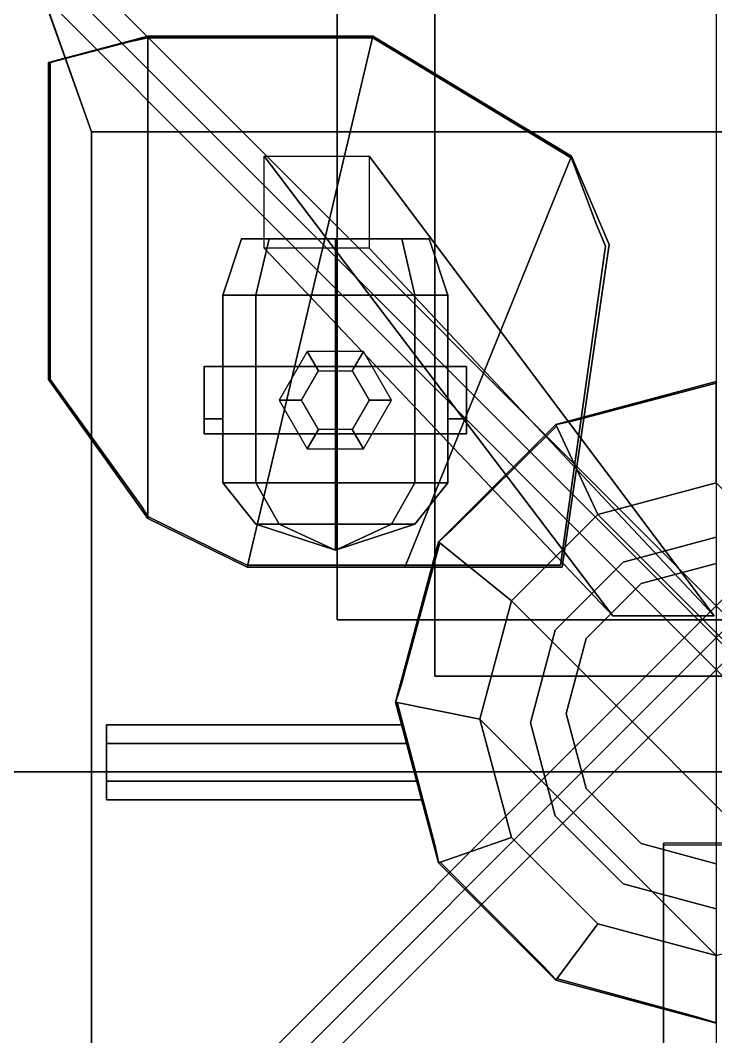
# Model space of a CAD drawing. Extents: x -9.3 to 9.3, y -48 to 46.6.
# Drawn here: x -3.71 to 0, y -1.41 to 4 of the extents above; entities that cross this region are included whole.
import ezdxf

# ---------------------------------------------------------------- set-up
doc = ezdxf.new("R2010")
doc.units = 0
doc.layers.get('0').update_dxf_attribs({"linetype": 'CONTINUOUS'})
doc.layers.add('RAILINGS', color=6, linetype='CONTINUOUS')
doc.layers.add('SUPERSTRUCTURE', color=3, linetype='CONTINUOUS')

msp = doc.modelspace()

# ---------------------------------------------------------------- linework, layer by layer
for points in [[(8.06, 4.47, 3.52), (-8.06, 4.47, 3.52), (-8.06, 0, 3.52), (8.06, 0, 3.52)], [(0, 0, -4.44), (-4.56, 0, -4.44), (-4.59, 4.47, -4.44), (0, 4.47, -4.44)], [(-2.63, 2.54, 22.1), (-2.4543, 2.54, 22.5243), (-2.3836, 2.84, 22.4536), (-2.53, 2.84, 22.1)], [(-2.4543, 2.54, 21.6757), (-2.63, 2.54, 22.1), (-2.53, 2.84, 22.1), (-2.3836, 2.84, 21.7464)], [(-2.53, 2.84, 22.1), (-1.6764, 2.84, 22.4536), (-1.53, 2.84, 22.1), (-2.3836, 2.84, 21.7464)], [(-2.3836, 2.84, 22.4536), (-2.03, 2.84, 22.6), (-1.6764, 2.84, 22.4536), (-2.53, 2.84, 22.1)], [(-2.03, 2.54, 21.5), (-2.4543, 2.54, 21.6757), (-2.3836, 2.84, 21.7464), (-2.03, 2.84, 21.6)], [(-2.4543, 2.54, 22.5243), (-2.03, 2.54, 22.7), (-2.03, 2.84, 22.6), (-2.3836, 2.84, 22.4536)], [(-2.3836, 2.84, 21.7464), (-1.53, 2.84, 22.1), (-1.6764, 2.84, 21.7464), (-2.03, 2.84, 21.6)], [(-1.6057, 2.54, 21.6757), (-2.03, 2.54, 21.5), (-2.03, 2.84, 21.6), (-1.6764, 2.84, 21.7464)], [(-2.03, 2.54, 22.7), (-1.6057, 2.54, 22.5243), (-1.6764, 2.84, 22.4536), (-2.03, 2.84, 22.6)], [(-1.6057, 2.54, 22.5243), (-1.43, 2.54, 22.1), (-1.53, 2.84, 22.1), (-1.6764, 2.84, 22.4536)], [(-1.43, 2.54, 22.1), (-1.6057, 2.54, 21.6757), (-1.6764, 2.84, 21.7464), (-1.53, 2.84, 22.1)], [(-2.63, 2.54, 22.1), (-2.4543, 2.54, 21.6757), (-2.4543, 1.54, 21.6757), (-2.63, 1.54, 22.1)], [(-2.4543, 2.54, 22.5243), (-2.63, 2.54, 22.1), (-2.63, 1.54, 22.1), (-2.4543, 1.54, 22.5243)], [(-2.4543, 2.54, 21.6757), (-2.03, 2.54, 21.5), (-2.03, 1.54, 21.5), (-2.4543, 1.54, 21.6757)], [(-2.03, 2.54, 22.7), (-2.4543, 2.54, 22.5243), (-2.4543, 1.54, 22.5243), (-2.03, 1.54, 22.7)], [(-2.03, 2.54, 21.5), (-1.6057, 2.54, 21.6757), (-1.6057, 1.54, 21.6757), (-2.03, 1.54, 21.5)], [(-1.6057, 2.54, 22.5243), (-2.03, 2.54, 22.7), (-2.03, 1.54, 22.7), (-1.6057, 1.54, 22.5243)], [(-1.6057, 2.54, 21.6757), (-1.43, 2.54, 22.1), (-1.43, 1.54, 22.1), (-1.6057, 1.54, 21.6757)], [(-1.43, 2.54, 22.1), (-1.6057, 2.54, 22.5243), (-1.6057, 1.54, 22.5243), (-1.43, 1.54, 22.1)], [(-2.21, 1.98, 21.16), (-2.12, 2.1359, 21.16), (-2.18, 2.2398, 20.47), (-2.33, 1.98, 20.47)], [(-2.12, 2.1359, 21.16), (-1.94, 2.1359, 21.16), (-1.88, 2.2398, 20.47), (-2.18, 2.2398, 20.47)], [(-1.94, 2.1359, 21.16), (-1.85, 1.98, 21.16), (-1.73, 1.98, 20.47), (-1.88, 2.2398, 20.47)], [(-2.73, 2.16, 21.16), (-2.73, 1.8, 21.16), (-2.73, 1.88, 22.16), (-2.73, 2.16, 22.16)], [(-2.63, 2.16, 22.16), (-2.63, 2.16, 21.26), (-2.73, 2.16, 21.16), (-2.73, 2.16, 22.16)], [(-1.33, 2.16, 21.16), (-1.33, 1.8, 21.16), (-2.73, 1.8, 21.16), (-2.73, 2.16, 21.16)], [(-2.63, 2.16, 21.26), (-1.43, 2.16, 21.26), (-1.33, 2.16, 21.16), (-2.73, 2.16, 21.16)], [(-2.73, 2.16, 22.16), (-2.73, 1.88, 22.16), (-2.63, 1.88, 22.16), (-2.63, 2.16, 22.16)], [(-2.63, 1.88, 22.16), (-2.63, 1.8, 21.26), (-2.63, 2.16, 21.26), (-2.63, 2.16, 22.16)], [(-2.63, 1.8, 21.26), (-1.43, 1.8, 21.26), (-1.43, 2.16, 21.26), (-2.63, 2.16, 21.26)], [(-1.43, 2.16, 21.26), (-1.43, 1.8, 21.26), (-1.43, 1.88, 22.16), (-1.43, 2.16, 22.16)], [(-1.33, 2.16, 22.16), (-1.33, 2.16, 21.16), (-1.43, 2.16, 21.26), (-1.43, 2.16, 22.16)], [(-1.43, 2.16, 22.16), (-1.43, 1.88, 22.16), (-1.33, 1.88, 22.16), (-1.33, 2.16, 22.16)], [(-1.33, 1.88, 22.16), (-1.33, 1.8, 21.16), (-1.33, 2.16, 21.16), (-1.33, 2.16, 22.16)], [(-2.12, 1.8241, 21.16), (-2.21, 1.98, 21.16), (-2.33, 1.98, 20.47), (-2.18, 1.7202, 20.47)], [(-1.85, 1.98, 21.16), (-1.94, 1.8241, 21.16), (-1.88, 1.7202, 20.47), (-1.73, 1.98, 20.47)], [(-2.73, 1.88, 22.16), (-2.73, 1.8, 21.16), (-2.63, 1.8, 21.26), (-2.63, 1.88, 22.16)], [(-1.43, 1.88, 22.16), (-1.43, 1.8, 21.26), (-1.33, 1.8, 21.16), (-1.33, 1.88, 22.16)], [(-2.73, 1.8, 21.16), (-1.33, 1.8, 21.16), (-1.43, 1.8, 21.26), (-2.63, 1.8, 21.26)], [(-1.94, 1.8241, 21.16), (-2.12, 1.8241, 21.16), (-2.18, 1.7202, 20.47), (-1.88, 1.7202, 20.47)], [(-2.33, 1.32, 22.4), (-2.4543, 1.54, 22.5243), (-2.63, 1.54, 22.1), (-2.4543, 1.32, 22.1)], [(-2.4543, 1.32, 22.1), (-2.63, 1.54, 22.1), (-2.4543, 1.54, 21.6757), (-2.33, 1.32, 21.8)], [(-2.33, 1.32, 21.8), (-2.4543, 1.54, 21.6757), (-2.03, 1.54, 21.5), (-2.03, 1.32, 21.6757)], [(-2.03, 1.32, 22.5243), (-2.03, 1.54, 22.7), (-2.4543, 1.54, 22.5243), (-2.33, 1.32, 22.4)], [(-2.03, 1.32, 21.6757), (-2.03, 1.54, 21.5), (-1.6057, 1.54, 21.6757), (-1.73, 1.32, 21.8)], [(-1.73, 1.32, 22.4), (-1.6057, 1.54, 22.5243), (-2.03, 1.54, 22.7), (-2.03, 1.32, 22.5243)], [(-1.6057, 1.32, 22.1), (-1.43, 1.54, 22.1), (-1.6057, 1.54, 22.5243), (-1.73, 1.32, 22.4)], [(-1.73, 1.32, 21.8), (-1.6057, 1.54, 21.6757), (-1.43, 1.54, 22.1), (-1.6057, 1.32, 22.1)], [(-2.03, 1.18, 22.1), (-2.33, 1.32, 22.4), (-2.4543, 1.32, 22.1), (-2.03, 1.18, 22.1)], [(-2.03, 1.18, 22.1), (-2.4543, 1.32, 22.1), (-2.33, 1.32, 21.8), (-2.03, 1.18, 22.1)], [(-2.03, 1.18, 22.1), (-2.03, 1.32, 22.5243), (-2.33, 1.32, 22.4), (-2.03, 1.18, 22.1)], [(-2.03, 1.18, 22.1), (-2.33, 1.32, 21.8), (-2.03, 1.32, 21.6757), (-2.03, 1.18, 22.1)], [(-2.03, 1.18, 22.1), (-1.73, 1.32, 22.4), (-2.03, 1.32, 22.5243), (-2.03, 1.18, 22.1)], [(-2.03, 1.18, 22.1), (-1.6057, 1.32, 22.1), (-1.73, 1.32, 22.4), (-2.03, 1.18, 22.1)], [(-2.03, 1.18, 22.1), (-1.73, 1.32, 21.8), (-1.6057, 1.32, 22.1), (-2.03, 1.18, 22.1)], [(-2.03, 1.18, 22.1), (-2.03, 1.32, 21.6757), (-1.73, 1.32, 21.8), (-2.03, 1.18, 22.1)], [(-1.5, 0.51, 10.36), (-1.5, 0.81, 10.36), (1.5, 0.81, 10.36), (1.5, 0.51, 10.36)], [(8.06, 0, 3.52), (-8.06, 0, 3.52), (-8.35, -4.45, 3.34), (8.35, -4.45, 3.34)], [(0, -4.45, -4.44), (-5.28, -4.45, -4.44), (-4.56, 0, -4.44), (0, 0, -4.44)]]:
    msp.add_3dface(points)
at = {"layer": 'RAILINGS'}
for points in [[(-2.02, 8.96, 11.3), (-2.02, 8.96, 11.42), (-2.02, 0.81, 11.42), (-2.02, 0.81, 11.3)], [(-2.02, 0.81, 11.3), (-2.02, 0.81, 11.42), (-2.02, 8.96, 11.42), (-2.02, 8.96, 11.3)], [(-2.02, 0.93, 10.86), (-2.02, 0.93, 10.98), (-2.02, 8.96, 10.98), (-2.02, 8.96, 10.86)], [(-2.02, 8.96, 10.86), (-2.02, 8.96, 10.98), (-2.02, 0.93, 10.98), (-2.02, 0.93, 10.86)], [(-3.33, 3.41, 9.05), (-3.33, 3.41, 9.17), (-3.68, 4.4, 9.17), (-3.68, 4.4, 9.05)], [(-3.68, 4.4, 9.05), (-3.68, 4.4, 9.17), (-3.33, 3.41, 9.17), (-3.33, 3.41, 9.05)], [(-3.68, 4.4, 8.57), (-3.68, 4.4, 8.69), (-3.33, 3.41, 8.69), (-3.33, 3.41, 8.57)], [(-3.33, 3.41, 8.57), (-3.33, 3.41, 8.69), (-3.68, 4.4, 8.69), (-3.68, 4.4, 8.57)], [(-3.03, 3.91, 21.51), (-3.13, 3.89, 21.51), (-3.13, 3.89, 20.47), (-3.03, 3.91, 20.47)], [(-3.03, 3.91, 20.47), (-3.13, 3.89, 20.47), (-3.13, 3.89, 21.51), (-3.03, 3.91, 21.51)], [(-3.03, 3.91, 21.39), (-3.03, 3.91, 21.51), (-1.93, 3.91, 21.51), (-1.93, 3.91, 21.39)], [(-1.93, 3.91, 21.39), (-1.93, 3.91, 21.51), (-3.03, 3.91, 21.51), (-3.03, 3.91, 21.39)], [(-3.03, 3.91, 20.96), (-3.03, 3.91, 21.08), (-1.93, 3.91, 21.08), (-1.93, 3.91, 20.96)], [(-1.93, 3.91, 20.96), (-1.93, 3.91, 21.08), (-3.03, 3.91, 21.08), (-3.03, 3.91, 20.96)], [(-1.83, 3.91, 20.47), (-1.93, 3.91, 20.47), (-1.93, 3.91, 21.51), (-1.83, 3.91, 21.51)], [(-1.83, 3.91, 21.51), (-1.93, 3.91, 21.51), (-1.93, 3.91, 20.47), (-1.83, 3.91, 20.47)], [(-0.87, 3.33, 21.39), (-0.87, 3.33, 21.51), (-1.83, 3.91, 21.51), (-1.83, 3.91, 21.39)], [(-1.83, 3.91, 21.39), (-1.83, 3.91, 21.51), (-0.87, 3.33, 21.51), (-0.87, 3.33, 21.39)], [(-0.87, 3.33, 20.96), (-0.87, 3.33, 21.08), (-1.83, 3.91, 21.08), (-1.83, 3.91, 20.96)], [(-1.83, 3.91, 20.96), (-1.83, 3.91, 21.08), (-0.87, 3.33, 21.08), (-0.87, 3.33, 20.96)], [(-3.13, 3.89, 21.39), (-3.13, 3.89, 21.51), (-3.55, 3.78, 21.51), (-3.55, 3.78, 21.39)], [(-3.55, 3.78, 21.39), (-3.55, 3.78, 21.51), (-3.13, 3.89, 21.51), (-3.13, 3.89, 21.39)], [(-3.13, 3.89, 20.96), (-3.13, 3.89, 21.08), (-3.55, 3.78, 21.08), (-3.55, 3.78, 20.96)], [(-3.55, 3.78, 20.96), (-3.55, 3.78, 21.08), (-3.13, 3.89, 21.08), (-3.13, 3.89, 20.96)], [(-3.55, 3.78, 20.47), (-3.55, 3.71, 20.47), (-3.55, 3.71, 21.51), (-3.55, 3.78, 21.51)], [(-3.55, 3.78, 21.51), (-3.55, 3.71, 21.51), (-3.55, 3.71, 20.47), (-3.55, 3.78, 20.47)], [(-3.55, 2.16, 21.39), (-3.55, 2.16, 21.51), (-3.55, 3.71, 21.51), (-3.55, 3.71, 21.39)], [(-3.55, 3.71, 21.39), (-3.55, 3.71, 21.51), (-3.55, 2.16, 21.51), (-3.55, 2.16, 21.39)], [(-3.55, 3.71, 20.96), (-3.55, 3.71, 21.08), (-3.55, 2.16, 21.08), (-3.55, 2.16, 20.96)], [(-3.55, 2.16, 20.96), (-3.55, 2.16, 21.08), (-3.55, 3.71, 21.08), (-3.55, 3.71, 20.96)], [(-3.33, -0.07, 9.05), (-3.33, -0.07, 9.17), (-3.33, 3.41, 9.17), (-3.33, 3.41, 9.05)], [(-3.33, 3.41, 9.05), (-3.33, 3.41, 9.17), (-3.33, -0.07, 9.17), (-3.33, -0.07, 9.05)], [(-3.33, 3.41, 8.57), (-3.33, 3.41, 8.69), (-3.33, -0.07, 8.69), (-3.33, -0.07, 8.57)], [(-3.33, -0.07, 8.57), (-3.33, -0.07, 8.69), (-3.33, 3.41, 8.69), (-3.33, 3.41, 8.57)], [(-0.77, 3.27, 20.47), (-0.87, 3.33, 20.47), (-0.87, 3.33, 21.51), (-0.77, 3.27, 21.51)], [(-0.77, 3.27, 21.51), (-0.87, 3.33, 21.51), (-0.87, 3.33, 20.47), (-0.77, 3.27, 20.47)], [(-0.77, 3.27, 21.39), (-0.77, 3.27, 21.51), (-0.64, 2.92, 21.51), (-0.64, 2.92, 21.39)], [(-0.64, 2.92, 21.39), (-0.64, 2.92, 21.51), (-0.77, 3.27, 21.51), (-0.77, 3.27, 21.39)], [(-0.77, 3.27, 20.96), (-0.77, 3.27, 21.08), (-0.64, 2.92, 21.08), (-0.64, 2.92, 20.96)], [(-0.64, 2.92, 20.96), (-0.64, 2.92, 21.08), (-0.77, 3.27, 21.08), (-0.77, 3.27, 20.96)], [(-2.02, 2.91, 11.3), (-2.02, 3.03, 11.3), (-2.02, 3.03, 10.36), (-2.02, 2.91, 10.36)], [(-2.02, 2.91, 10.36), (-2.02, 3.03, 10.36), (-2.02, 3.03, 11.3), (-2.02, 2.91, 11.3)], [(-0.59, 2.8, 20.47), (-0.64, 2.92, 20.47), (-0.64, 2.92, 21.51), (-0.59, 2.8, 21.51)], [(-0.59, 2.8, 21.51), (-0.64, 2.92, 21.51), (-0.64, 2.92, 20.47), (-0.59, 2.8, 20.47)], [(-0.59, 2.8, 21.39), (-0.59, 2.8, 21.51), (-0.83, 1.1, 21.51), (-0.83, 1.1, 21.39)], [(-0.83, 1.1, 21.39), (-0.83, 1.1, 21.51), (-0.59, 2.8, 21.51), (-0.59, 2.8, 21.39)], [(-0.83, 1.1, 20.96), (-0.83, 1.1, 21.08), (-0.59, 2.8, 21.08), (-0.59, 2.8, 20.96)], [(-0.59, 2.8, 20.96), (-0.59, 2.8, 21.08), (-0.83, 1.1, 21.08), (-0.83, 1.1, 20.96)], [(-3.33, 2.58, 9.05), (-3.33, 2.7, 9.05), (-3.33, 2.7, 8.17), (-3.33, 2.58, 8.17)], [(-3.33, 2.58, 8.17), (-3.33, 2.7, 8.17), (-3.33, 2.7, 9.05), (-3.33, 2.58, 9.05)], [(-3.55, 2.16, 20.47), (-3.55, 2.09, 20.47), (-3.55, 2.09, 21.51), (-3.55, 2.16, 21.51)], [(-3.55, 2.16, 21.51), (-3.55, 2.09, 21.51), (-3.55, 2.09, 20.47), (-3.55, 2.16, 20.47)], [(-3.06, 1.41, 21.39), (-3.06, 1.41, 21.51), (-3.55, 2.09, 21.51), (-3.55, 2.09, 21.39)], [(-3.55, 2.09, 21.39), (-3.55, 2.09, 21.51), (-3.06, 1.41, 21.51), (-3.06, 1.41, 21.39)], [(-3.06, 1.41, 20.96), (-3.06, 1.41, 21.08), (-3.55, 2.09, 21.08), (-3.55, 2.09, 20.96)], [(-3.55, 2.09, 20.96), (-3.55, 2.09, 21.08), (-3.06, 1.41, 21.08), (-3.06, 1.41, 20.96)], [(-0.76, 1.87, 29.2), (-0.76, 1.87, 29.32), (0, 2.07, 29.32), (0, 2.07, 29.2)], [(0, 2.07, 29.2), (0, 2.07, 29.32), (-0.76, 1.87, 29.32), (-0.76, 1.87, 29.2)], [(0, 2.07, 28.67), (0, 2.07, 28.79), (-0.76, 1.87, 28.79), (-0.76, 1.87, 28.67)], [(-0.76, 1.87, 28.67), (-0.76, 1.87, 28.79), (0, 2.07, 28.79), (0, 2.07, 28.67)], [(-1.4082, 1.289, 29.2), (-1.4082, 1.289, 29.32), (-0.85, 1.8422, 29.32), (-0.85, 1.8422, 29.2)], [(-0.85, 1.8422, 29.2), (-0.85, 1.8422, 29.32), (-1.4082, 1.289, 29.32), (-1.4082, 1.289, 29.2)], [(-0.85, 1.8422, 28.67), (-0.85, 1.8422, 28.79), (-1.4082, 1.289, 28.79), (-1.4082, 1.289, 28.67)], [(-1.4082, 1.289, 28.67), (-1.4082, 1.289, 28.79), (-0.85, 1.8422, 28.79), (-0.85, 1.8422, 28.67)], [(-0.85, 1.85, 28.17), (-0.76, 1.87, 28.17), (-0.76, 1.87, 29.32), (-0.85, 1.85, 29.32)], [(-0.85, 1.85, 29.32), (-0.76, 1.87, 29.32), (-0.76, 1.87, 28.17), (-0.85, 1.85, 28.17)], [(-3.33, 1.31, 9.05), (-3.33, 1.43, 9.05), (-3.33, 1.43, 8.15), (-3.33, 1.31, 8.15)], [(-3.33, 1.31, 8.15), (-3.33, 1.43, 8.15), (-3.33, 1.43, 9.05), (-3.33, 1.31, 9.05)], [(-3.06, 1.41, 20.47), (-3.03, 1.36, 20.47), (-3.03, 1.36, 21.51), (-3.06, 1.41, 21.51)], [(-3.06, 1.41, 21.51), (-3.03, 1.36, 21.51), (-3.03, 1.36, 20.47), (-3.06, 1.41, 20.47)], [(-3.03, 1.36, 21.39), (-3.03, 1.36, 21.51), (-2.56, 1.13, 21.51), (-2.56, 1.13, 21.39)], [(-2.56, 1.13, 21.39), (-2.56, 1.13, 21.51), (-3.03, 1.36, 21.51), (-3.03, 1.36, 21.39)], [(-2.56, 1.13, 20.96), (-2.56, 1.13, 21.08), (-3.03, 1.36, 21.08), (-3.03, 1.36, 20.96)], [(-3.03, 1.36, 20.96), (-3.03, 1.36, 21.08), (-2.56, 1.13, 21.08), (-2.56, 1.13, 20.96)], [(-1.4761, 1.2267, 28.17), (-1.4082, 1.289, 28.17), (-1.4082, 1.289, 29.32), (-1.4761, 1.2267, 29.32)], [(-1.4761, 1.2267, 29.32), (-1.4082, 1.289, 29.32), (-1.4082, 1.289, 28.17), (-1.4761, 1.2267, 28.17)], [(-1.679, 0.4618, 29.2), (-1.679, 0.4618, 29.32), (-1.4722, 1.22, 29.32), (-1.4722, 1.22, 29.2)], [(-1.4722, 1.22, 29.2), (-1.4722, 1.22, 29.32), (-1.679, 0.4618, 29.32), (-1.679, 0.4618, 29.2)], [(-1.4722, 1.22, 28.67), (-1.4722, 1.22, 28.79), (-1.679, 0.4618, 28.79), (-1.679, 0.4618, 28.67)], [(-1.679, 0.4618, 28.67), (-1.679, 0.4618, 28.79), (-1.4722, 1.22, 28.79), (-1.4722, 1.22, 28.67)], [(-2.56, 1.13, 21.51), (-2.5, 1.1, 21.51), (-2.5, 1.1, 20.47), (-2.56, 1.13, 20.47)], [(-2.56, 1.13, 20.47), (-2.5, 1.1, 20.47), (-2.5, 1.1, 21.51), (-2.56, 1.13, 21.51)], [(-2.5, 1.1, 21.39), (-2.5, 1.1, 21.51), (-0.89, 1.1, 21.51), (-0.89, 1.1, 21.39)], [(-0.89, 1.1, 21.39), (-0.89, 1.1, 21.51), (-2.5, 1.1, 21.51), (-2.5, 1.1, 21.39)], [(-2.5, 1.1, 20.96), (-2.5, 1.1, 21.08), (-0.89, 1.1, 21.08), (-0.89, 1.1, 20.96)], [(-0.89, 1.1, 20.96), (-0.89, 1.1, 21.08), (-2.5, 1.1, 21.08), (-2.5, 1.1, 20.96)], [(-0.89, 1.1, 21.51), (-0.83, 1.1, 21.51), (-0.83, 1.1, 20.47), (-0.89, 1.1, 20.47)], [(-0.89, 1.1, 20.47), (-0.83, 1.1, 20.47), (-0.83, 1.1, 21.51), (-0.89, 1.1, 21.51)], [(-2.02, 0.81, 11.3), (-2.02, 0.93, 11.3), (-2.02, 0.93, 10.36), (-2.02, 0.81, 10.36)], [(-2.02, 0.81, 10.36), (-2.02, 0.93, 10.36), (-2.02, 0.93, 11.3), (-2.02, 0.81, 11.3)], [(-1.7067, 0.3739, 28.17), (-1.679, 0.4618, 28.17), (-1.679, 0.4618, 29.32), (-1.7067, 0.3739, 29.32)], [(-1.7067, 0.3739, 29.32), (-1.679, 0.4618, 29.32), (-1.679, 0.4618, 28.17), (-1.7067, 0.3739, 28.17)], [(-1.7, 0.37, 29.2), (-1.7, 0.37, 29.32), (-1.5, -0.39, 29.32), (-1.5, -0.39, 29.2)], [(-1.5, -0.39, 29.2), (-1.5, -0.39, 29.32), (-1.7, 0.37, 29.32), (-1.7, 0.37, 29.2)], [(-1.5, -0.39, 28.67), (-1.5, -0.39, 28.79), (-1.7, 0.37, 28.79), (-1.7, 0.37, 28.67)], [(-1.7, 0.37, 28.67), (-1.7, 0.37, 28.79), (-1.5, -0.39, 28.79), (-1.5, -0.39, 28.67)], [(-3.33, -0.19, 9.17), (-3.33, -0.07, 9.17), (-3.33, -0.07, 8.13), (-3.33, -0.19, 8.13)], [(-3.33, -0.19, 8.13), (-3.33, -0.07, 8.13), (-3.33, -0.07, 9.17), (-3.33, -0.19, 9.17)], [(-3.33, -0.19, 9.05), (-3.33, -0.19, 9.17), (-3.33, -2.33, 9.17), (-3.33, -2.33, 9.05)], [(-3.33, -2.33, 9.05), (-3.33, -2.33, 9.17), (-3.33, -0.19, 9.17), (-3.33, -0.19, 9.05)], [(-3.33, -2.33, 8.57), (-3.33, -2.33, 8.69), (-3.33, -0.19, 8.69), (-3.33, -0.19, 8.57)], [(-3.33, -0.19, 8.57), (-3.33, -0.19, 8.69), (-3.33, -2.33, 8.69), (-3.33, -2.33, 8.57)], [(-1.48, -0.48, 28.17), (-1.5, -0.39, 28.17), (-1.5, -0.39, 29.32), (-1.48, -0.48, 29.32)], [(-1.48, -0.48, 29.32), (-1.5, -0.39, 29.32), (-1.5, -0.39, 28.17), (-1.48, -0.48, 28.17)], [(-0.28, -2.79, 23.35), (-0.28, -2.79, 23.47), (-0.28, -0.38, 23.47), (-0.28, -0.38, 23.35)], [(-0.28, -0.38, 23.35), (-0.28, -0.38, 23.47), (-0.28, -2.79, 23.47), (-0.28, -2.79, 23.35)], [(-0.28, -0.38, 22.78), (-0.28, -0.38, 22.9), (-0.28, -2.79, 22.9), (-0.28, -2.79, 22.78)], [(-0.28, -2.79, 22.78), (-0.28, -2.79, 22.9), (-0.28, -0.38, 22.9), (-0.28, -0.38, 22.78)], [(-0.919, -1.0382, 29.2), (-0.919, -1.0382, 29.32), (-1.4722, -0.48, 29.32), (-1.4722, -0.48, 29.2)], [(-1.4722, -0.48, 29.2), (-1.4722, -0.48, 29.32), (-0.919, -1.0382, 29.32), (-0.919, -1.0382, 29.2)], [(-1.4722, -0.48, 28.67), (-1.4722, -0.48, 28.79), (-0.919, -1.0382, 28.79), (-0.919, -1.0382, 28.67)], [(-0.919, -1.0382, 28.67), (-0.919, -1.0382, 28.79), (-1.4722, -0.48, 28.79), (-1.4722, -0.48, 28.67)], [(-0.8567, -1.1061, 28.17), (-0.919, -1.0382, 28.17), (-0.919, -1.0382, 29.32), (-0.8567, -1.1061, 29.32)], [(-0.8567, -1.1061, 29.32), (-0.919, -1.0382, 29.32), (-0.919, -1.0382, 28.17), (-0.8567, -1.1061, 28.17)], [(-0.0918, -1.309, 29.2), (-0.0918, -1.309, 29.32), (-0.85, -1.1022, 29.32), (-0.85, -1.1022, 29.2)], [(-0.85, -1.1022, 29.2), (-0.85, -1.1022, 29.32), (-0.0918, -1.309, 29.32), (-0.0918, -1.309, 29.2)], [(-0.85, -1.1022, 28.67), (-0.85, -1.1022, 28.79), (-0.0918, -1.309, 28.79), (-0.0918, -1.309, 28.67)], [(-0.0918, -1.309, 28.67), (-0.0918, -1.309, 28.79), (-0.85, -1.1022, 28.79), (-0.85, -1.1022, 28.67)], [(-0.0039, -1.3367, 28.17), (-0.0918, -1.309, 28.17), (-0.0918, -1.309, 29.32), (-0.0039, -1.3367, 29.32)], [(-0.0039, -1.3367, 29.32), (-0.0918, -1.309, 29.32), (-0.0918, -1.309, 28.17), (-0.0039, -1.3367, 28.17)]]:
    msp.add_3dface(points, dxfattribs=at)
at = {"layer": 'SUPERSTRUCTURE'}
for points in [[(-2.02, 0.81, 8.14), (-2.02, 0.81, 10.36), (-2.02, 8.86, 10.36), (-2.02, 8.86, 8.19)], [(-2.02, 8.86, 10.36), (-2.02, 0.81, 10.36), (2.02, 0.81, 10.36), (2.02, 8.86, 10.36)], [(-3.33, 3.41, 3.48), (-3.33, 3.41, 8.19), (-4.96, 7.97, 8.19), (-4.96, 7.97, 3.62)], [(-4.96, 7.97, 8.19), (-3.33, 3.41, 8.19), (3.33, 3.41, 8.19), (4.96, 7.97, 8.19)], [(5.815, -5.1, 25.91), (5.8999, -5.0151, 25.79), (-5.8381, 6.7228, 25.79), (-5.923, 6.638, 25.91)], [(5.8999, -5.0151, 25.79), (5.815, -5.1, 25.67), (-5.923, 6.638, 25.67), (-5.8381, 6.7228, 25.79)], [(-5.815, -5.1, 25.67), (-5.8999, -5.0151, 25.79), (5.8381, 6.7228, 25.79), (5.923, 6.638, 25.67)], [(-5.8999, -5.0151, 25.79), (-5.815, -5.1, 25.91), (5.923, 6.638, 25.91), (5.8381, 6.7228, 25.79)], [(5.815, -5.1, 25.67), (5.7301, -5.1849, 25.79), (-6.0078, 6.5531, 25.79), (-5.923, 6.638, 25.67)], [(5.7301, -5.1849, 25.79), (5.815, -5.1, 25.91), (-5.923, 6.638, 25.91), (-6.0078, 6.5531, 25.79)], [(-5.815, -5.1, 25.91), (-5.7301, -5.1849, 25.79), (6.0078, 6.5531, 25.79), (5.923, 6.638, 25.91)], [(-5.7301, -5.1849, 25.79), (-5.815, -5.1, 25.67), (5.923, 6.638, 25.67), (6.0078, 6.5531, 25.79)], [(-1.5, 6.08, 13.05), (-1.5, 5.58, 12.35), (-1.5, 0.81, 12.35), (-1.5, 0.81, 13.05)], [(1.5, 0.81, 13.05), (1.5, 6.08, 13.05), (-1.5, 6.08, 13.05), (-1.5, 0.81, 13.05)], [(-1.5, 5.58, 12.35), (-1.5, 5.58, 10.36), (-1.5, 0.51, 10.36), (-1.5, 0.51, 12.35)], [(-3.56, 3.78, 20.21), (-3.56, 3.78, 20.47), (-3.03, 3.92, 20.47), (-3.03, 3.92, 20.21)], [(-3.56, 2.09, 20.21), (-3.56, 3.78, 20.21), (-3.03, 3.92, 20.21), (-3.03, 1.35, 20.21)], [(-3.03, 1.35, 20.47), (-3.03, 3.92, 20.47), (-3.56, 3.78, 20.47), (-3.56, 2.09, 20.47)], [(-3.03, 3.92, 20.21), (-3.03, 3.92, 20.47), (-1.83, 3.92, 20.47), (-1.83, 3.92, 20.21)], [(-2.5, 1.09, 20.47), (-1.83, 3.92, 20.47), (-3.03, 3.92, 20.47), (-3.03, 1.35, 20.47)], [(-3.03, 1.35, 20.21), (-3.03, 3.92, 20.21), (-1.83, 3.92, 20.21), (-2.5, 1.09, 20.21)], [(-2.5, 1.09, 20.21), (-1.83, 3.92, 20.21), (-0.77, 3.28, 20.21), (-1.66, 1.09, 20.21)], [(-1.66, 1.09, 20.47), (-0.77, 3.28, 20.47), (-1.83, 3.92, 20.47), (-2.5, 1.09, 20.47)], [(-1.83, 3.92, 20.21), (-1.83, 3.92, 20.47), (-0.77, 3.28, 20.47), (-0.77, 3.28, 20.21)], [(-3.56, 2.09, 20.47), (-3.56, 3.78, 20.47), (-3.56, 3.78, 20.21), (-3.56, 2.09, 20.21)], [(-3.33, 3.41, 8.19), (-3.33, 3.41, 3.48), (-3.33, -2.98, 3.36), (-3.33, -2.98, 5.74)], [(3.33, -8.63, 7.99), (3.33, 3.41, 8.19), (-3.33, 3.41, 8.19), (-3.33, -8.63, 7.99)], [(-3.33, 3.41, 8.19), (-3.33, -2.98, 5.74), (-3.33, -8.63, 5.74), (-3.33, -8.63, 7.99)], [(-1.85, 3.28, 20.21), (-0.01, 0.83, 18.95), (-0.55, 0.83, 18.95), (-2.41, 3.28, 20.21)], [(-2.41, 3.28, 20.21), (-0.55, 0.83, 18.95), (-0.55, 0.83, 19.83), (-2.41, 2.79, 20.21)], [(-0.01, 0.83, 19.83), (-0.01, 0.83, 18.95), (-1.85, 3.28, 20.21), (-1.85, 2.79, 20.21)], [(-0.82, 1.09, 20.47), (-0.57, 2.81, 20.47), (-0.77, 3.28, 20.47), (-1.66, 1.09, 20.47)], [(-1.66, 1.09, 20.21), (-0.77, 3.28, 20.21), (-0.57, 2.81, 20.21), (-0.82, 1.09, 20.21)], [(-0.77, 3.28, 20.21), (-0.77, 3.28, 20.47), (-0.57, 2.81, 20.47), (-0.57, 2.81, 20.21)], [(-2.41, 2.79, 20.21), (-0.55, 0.83, 19.83), (-0.01, 0.83, 19.83), (-1.85, 2.79, 20.21)], [(-0.57, 2.81, 20.21), (-0.57, 2.81, 20.47), (-0.82, 1.09, 20.47), (-0.82, 1.09, 20.21)], [(-3.03, 1.35, 20.21), (-3.03, 1.35, 20.47), (-3.56, 2.09, 20.47), (-3.56, 2.09, 20.21)], [(0, 2.08, 24.96), (-0.855, 1.8509, 24.96), (-0.855, 1.8509, 28.17), (0, 2.08, 28.17)], [(0, 2.08, 28.17), (-0.855, 1.8509, 28.17), (-0.63, 1.3712, 28.17), (0, 1.54, 28.17)], [(-0.855, 1.8509, 24.96), (-1.4809, 1.225, 24.96), (-1.4809, 1.225, 28.17), (-0.855, 1.8509, 28.17)], [(-0.855, 1.8509, 28.17), (-1.4809, 1.225, 28.17), (-1.0912, 0.91, 28.17), (-0.63, 1.3712, 28.17)], [(0, 1.54, 28.17), (-0.63, 1.3712, 28.17), (-0.63, 1.3712, 30.27), (0, 1.54, 30.27)], [(1.26, 0.28, 30.27), (0, 1.54, 30.27), (-0.63, 1.3712, 30.27), (1.0912, -0.35, 30.27)], [(-0.63, 1.3712, 28.17), (-1.0912, 0.91, 28.17), (-1.0912, 0.91, 30.27), (-0.63, 1.3712, 30.27)], [(1.0912, -0.35, 30.27), (-0.63, 1.3712, 30.27), (-1.0912, 0.91, 30.27), (0.63, -0.8112, 30.27)], [(-2.5, 1.09, 20.21), (-2.5, 1.09, 20.47), (-3.03, 1.35, 20.47), (-3.03, 1.35, 20.21)], [(0, 1.25, 10.36), (-0.495, 1.1174, 10.36), (-0.495, 1.1174, 21.03), (0, 1.25, 21.03)], [(-1.4809, 1.225, 24.96), (-1.71, 0.37, 24.96), (-1.71, 0.37, 28.17), (-1.4809, 1.225, 28.17)], [(-1.4809, 1.225, 28.17), (-1.71, 0.37, 28.17), (-1.26, 0.28, 28.17), (-1.0912, 0.91, 28.17)], [(-1.66, 1.09, 20.21), (-1.66, 1.09, 20.47), (-2.5, 1.09, 20.47), (-2.5, 1.09, 20.21)], [(-0.82, 1.09, 20.21), (-0.82, 1.09, 20.47), (-1.66, 1.09, 20.47), (-1.66, 1.09, 20.21)], [(-0.495, 1.1174, 10.36), (-0.8574, 0.755, 8.12), (-0.8574, 0.755, 21.03), (-0.495, 1.1174, 21.03)], [(0, 1.11, 21.03), (-0.4, 1.0028, 21.03), (-0.4, 1.0028, 24.96), (0, 1.11, 24.96)], [(-0.4, 1.0028, 21.03), (-0.6928, 0.71, 21.03), (-0.6928, 0.71, 24.96), (-0.4, 1.0028, 24.96)], [(-1.0912, 0.91, 28.17), (-1.26, 0.28, 28.17), (-1.26, 0.28, 30.27), (-1.0912, 0.91, 30.27)], [(0.63, -0.8112, 30.27), (-1.0912, 0.91, 30.27), (-1.26, 0.28, 30.27), (0, -0.98, 30.27)], [(2.02, 0.81, 8.14), (2.02, 0.81, 10.36), (-2.02, 0.81, 10.36), (-2.02, 0.81, 8.14)], [(-1.5, 0.81, 12.35), (-1.5, 0.51, 12.35), (1.5, 0.51, 12.35), (1.5, 0.81, 12.35)], [(-1.5, 0.81, 13.05), (-1.5, 0.81, 12.35), (1.5, 0.81, 12.35), (1.5, 0.81, 13.05)], [(-0.8574, 0.755, 8.12), (-0.99, 0.26, 8.12), (-0.99, 0.26, 21.03), (-0.8574, 0.755, 21.03)], [(-0.6928, 0.71, 21.03), (-0.8, 0.31, 21.03), (-0.8, 0.31, 24.96), (-0.6928, 0.71, 24.96)], [(-1.5, 0.51, 12.35), (-1.5, 0.51, 10.36), (1.5, 0.51, 10.36), (1.5, 0.51, 12.35)], [(-1.71, 0.37, 24.96), (-1.4809, -0.485, 24.96), (-1.4809, -0.485, 28.17), (-1.71, 0.37, 28.17)], [(-1.71, 0.37, 28.17), (-1.4809, -0.485, 28.17), (-1.0912, -0.35, 28.17), (-1.26, 0.28, 28.17)], [(-1.26, 0.28, 28.17), (-1.0912, -0.35, 28.17), (-1.0912, -0.35, 30.27), (-1.26, 0.28, 30.27)], [(0, -0.98, 30.27), (-1.26, 0.28, 30.27), (-1.0912, -0.35, 30.27), (-0.63, -0.8112, 30.27)], [(-0.8, 0.31, 21.03), (-0.6928, -0.09, 21.03), (-0.6928, -0.09, 24.96), (-0.8, 0.31, 24.96)], [(-1.65, 0.15, 27.3932), (-1.67, 0.25, 27.22), (-3.25, 0.25, 27.22), (-3.25, 0.15, 27.3932)], [(-1.67, 0.25, 27.22), (-1.65, 0.15, 27.0468), (-3.25, 0.15, 27.0468), (-3.25, 0.25, 27.22)], [(-3.25, 0.15, 27.3932), (-3.25, 0.25, 27.22), (-3.25, 0.15, 27.0468), (-3.25, -0.05, 27.3932)], [(-0.99, 0.26, 8.12), (-0.8574, -0.235, 8.12), (-0.8574, -0.235, 21.03), (-0.99, 0.26, 21.03)], [(-1.59, -0.05, 27.3932), (-1.65, 0.15, 27.3932), (-3.25, 0.15, 27.3932), (-3.25, -0.05, 27.3932)], [(-1.65, 0.15, 27.0468), (-1.59, -0.05, 27.0468), (-3.25, -0.05, 27.0468), (-3.25, 0.15, 27.0468)], [(-3.25, -0.05, 27.3932), (-3.25, 0.15, 27.0468), (-3.25, -0.05, 27.0468), (-3.25, -0.15, 27.22)], [(-1.57, -0.15, 27.22), (-1.59, -0.05, 27.3932), (-3.25, -0.05, 27.3932), (-3.25, -0.15, 27.22)], [(-1.59, -0.05, 27.0468), (-1.57, -0.15, 27.22), (-3.25, -0.15, 27.22), (-3.25, -0.05, 27.0468)], [(-0.6928, -0.09, 21.03), (-0.4, -0.3828, 21.03), (-0.4, -0.3828, 24.96), (-0.6928, -0.09, 24.96)], [(-0.8574, -0.235, 8.12), (-0.495, -0.5974, 8.12), (-0.495, -0.5974, 21.03), (-0.8574, -0.235, 21.03)], [(-1.4809, -0.485, 28.17), (-0.855, -1.1109, 28.17), (-0.63, -0.8112, 28.17), (-1.0912, -0.35, 28.17)], [(-1.0912, -0.35, 28.17), (-0.63, -0.8112, 28.17), (-0.63, -0.8112, 30.27), (-1.0912, -0.35, 30.27)], [(-0.4, -0.3828, 21.03), (0, -0.49, 21.03), (0, -0.49, 24.96), (-0.4, -0.3828, 24.96)], [(-0.28, -0.38, 22.41), (-0.28, -0.39, 20.93), (-0.28, -3.38, 22.08), (-0.28, -3.38, 22.41)], [(0.28, -3.38, 22.41), (0.28, -0.38, 22.41), (-0.28, -0.38, 22.41), (-0.28, -3.38, 22.41)], [(-0.28, -3.38, 22.08), (-0.28, -0.39, 20.93), (0.28, -0.39, 20.93), (0.28, -3.38, 22.08)], [(-1.4809, -0.485, 24.96), (-0.855, -1.1109, 24.96), (-0.855, -1.1109, 28.17), (-1.4809, -0.485, 28.17)], [(-0.495, -0.5974, 8.12), (0, -0.73, 8.12), (0, -0.73, 21.03), (-0.495, -0.5974, 21.03)], [(-0.855, -1.1109, 28.17), (0, -1.34, 28.17), (0, -0.98, 28.17), (-0.63, -0.8112, 28.17)], [(-0.63, -0.8112, 28.17), (0, -0.98, 28.17), (0, -0.98, 30.27), (-0.63, -0.8112, 30.27)], [(-0.855, -1.1109, 24.96), (0, -1.34, 24.96), (0, -1.34, 28.17), (-0.855, -1.1109, 28.17)]]:
    msp.add_3dface(points, dxfattribs=at)

doc.saveas('drawing.dxf')
